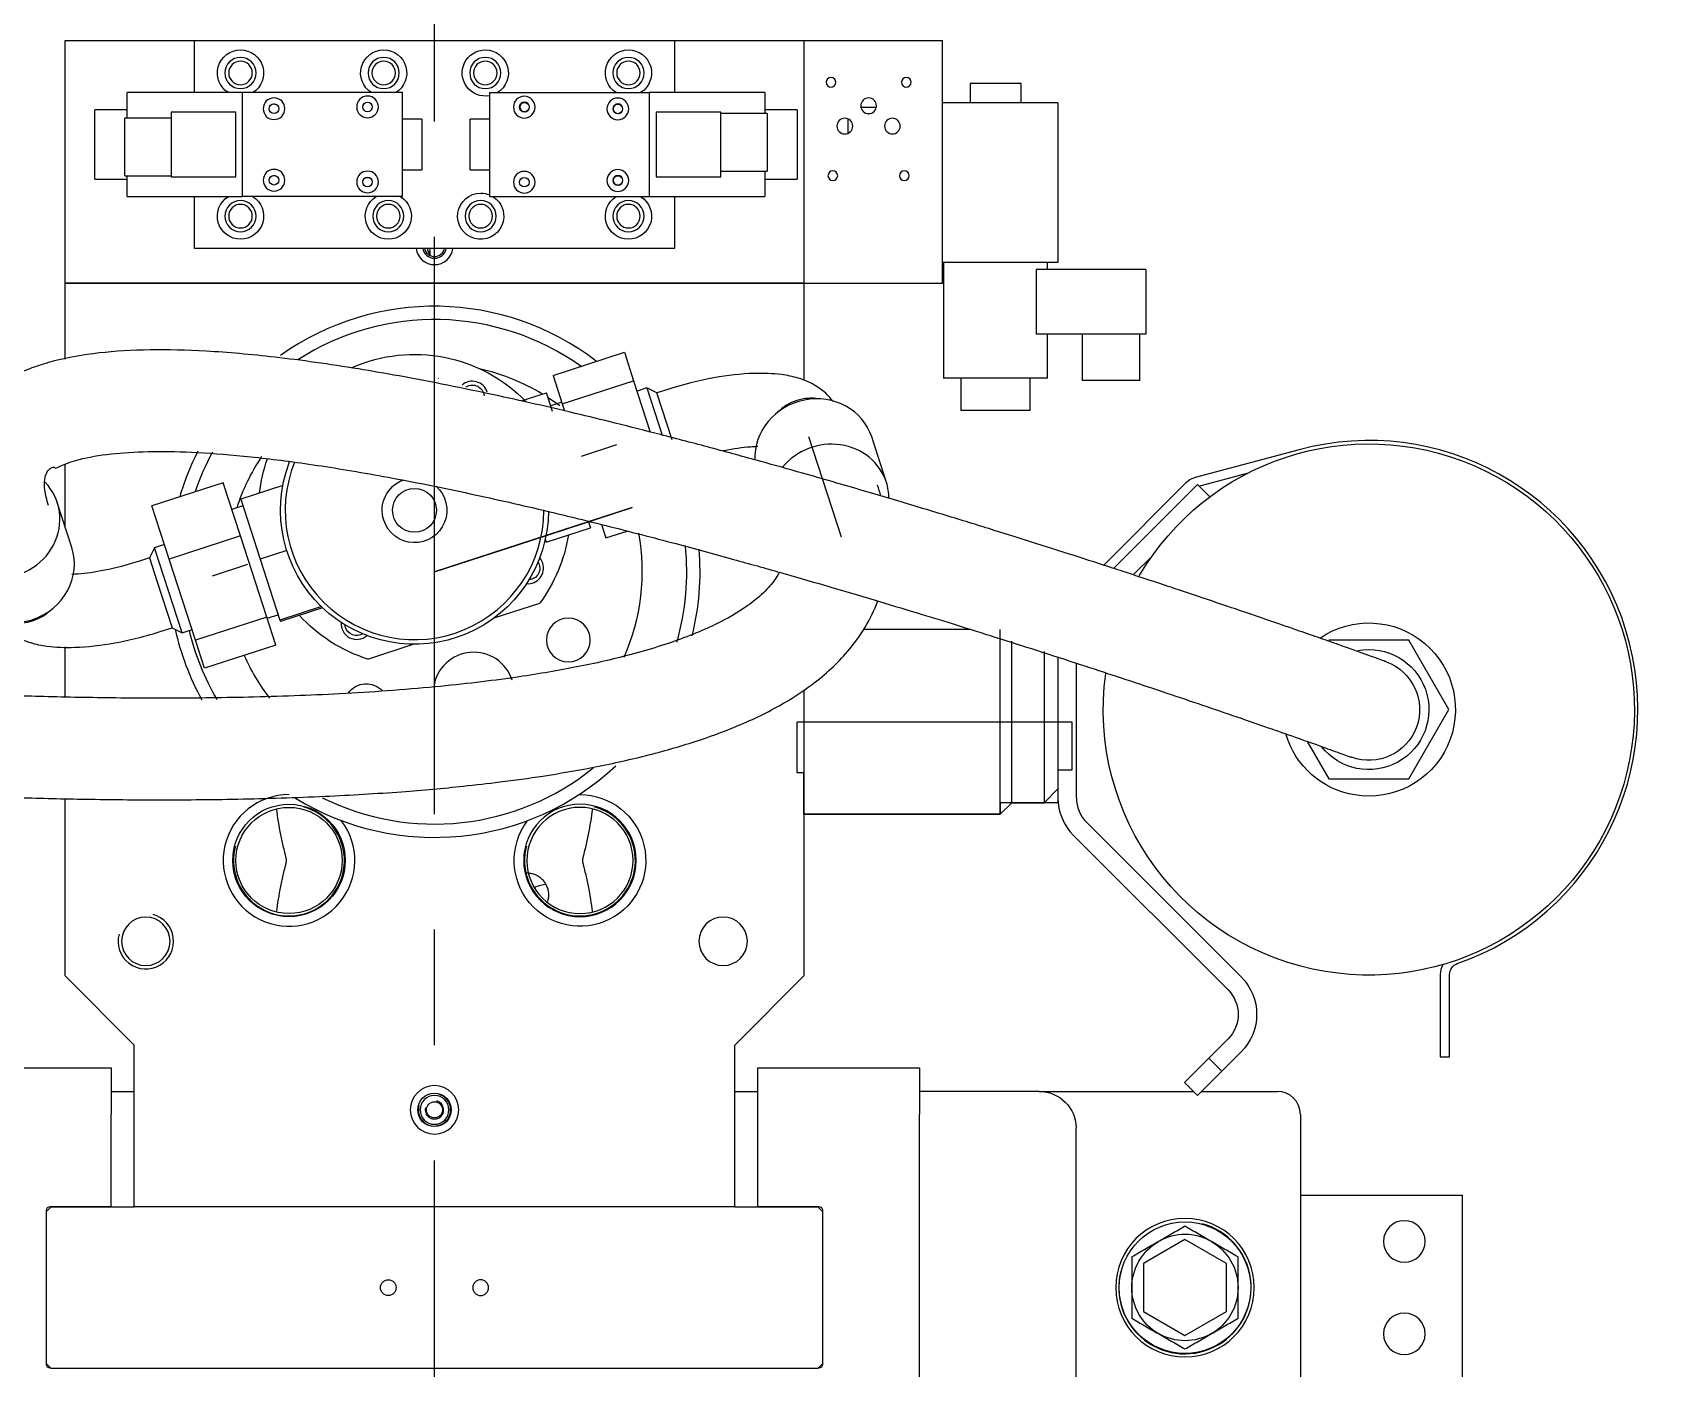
# Model space of a CAD drawing. Header units: millimetres. Extents: x 10462777 to 22643323, y 453826 to 1389191.
# Drawn here: x 11290934 to 11291639, y 586689 to 587268 of the extents above; entities that cross this region are included whole.
import ezdxf

# ---------------------------------------------------------------- set-up
doc = ezdxf.new("R2010")
doc.units = ezdxf.units.MM
doc.header["$LTSCALE"] = 200
doc.header["$MEASUREMENT"] = 0
doc.linetypes.add('CENTER', pattern=[2, 1.25, -0.25, 0.25, -0.25])
doc.layers.add('1', color=1, linetype='CENTER')
doc.layers.add('2', color=2, linetype='CONTINUOUS')

msp = doc.modelspace()

# ---------------------------------------------------------------- linework, layer by layer
at = {"layer": '1', "color": 23, "linetype": 'CENTER'}
msp.add_line((11291107.87228, 579329.36568, 0), (11291107.87228, 587294.33381, 0), dxfattribs=at)
at = {"layer": '2', "color": 252, "linetype": 'Continuous'}
for p, q in [((11290947.87001, 587264.33339, 0), (11291003.87081, 587264.33339, 0)), ((11290947.87001, 587159.3319, 0), (11290947.87001, 587264.33339, 0)), ((11291003.87081, 587264.33339, 0), (11291211.87376, 587264.33339, 0)), ((11291003.87081, 587241.83307, 0), (11291003.87081, 587264.33339, 0)), ((11291211.87376, 587264.33339, 0), (11291267.87456, 587264.33339, 0)), ((11291211.87376, 587264.33339, 0), (11291211.87376, 587241.83307, 0)), ((11291267.87456, 587264.33339, 0), (11291267.87456, 587159.3319, 0)), ((11291267.87456, 587264.33339, 0), (11291327.87541, 587264.33339, 0)), ((11291327.87541, 587159.3319, 0), (11291327.87541, 587264.33339, 0)), ((11291286.87483, 587230.47449, 0), (11291286.87483, 587224.19123, 0)), ((11291299.17927, 587235.33298, 0), (11291292.57064, 587235.33298, 0)), ((11291003.87081, 587174.33211, 0), (11291003.87081, 587196.83243, 0)), ((11291211.87376, 587196.83243, 0), (11291211.87376, 587174.33211, 0)), ((11291211.87376, 587174.33211, 0), (11291003.87081, 587174.33211, 0)), ((11291105.87226, 587174.33215, 0), (11291105.87226, 587171.48605, 0)), ((11290947.87001, 587126.39705, 0), (11290947.87001, 587159.3319, 0)), ((11290947.87001, 587159.3319, 0), (11291267.87456, 587159.3319, 0)), ((11291267.87456, 587159.3319, 0), (11290947.87001, 587159.3319, 0)), ((11291267.87456, 587159.3319, 0), (11291267.87456, 587117.27036, 0)), ((11291267.87456, 587159.3319, 0), (11291327.87541, 587159.3319, 0)), ((11291109.59358, 587118.02564, 0), (11291109.53439, 587118.20782, 0)), ((11291130.67971, 587112.18828, 0), (11291130.67931, 587112.18954, 0)), ((11290947.87001, 587053.96946, 0), (11290947.87001, 587080.89016, 0)), ((11291133.72623, 587014.34069, 0), (11291153.43236, 587020.7436, 0)), ((11290947.87001, 586980.10748, 0), (11290947.87001, 587001.82497, 0)), ((11291078.99936, 586996.55886, 0), (11291098.7055, 587002.96177, 0)), ((11291141.51272, 586987.42751, 0), (11291141.51219, 586987.42914, 0)), ((11291267.87456, 586983.29033, 0), (11291267.87456, 586859.32763, 0)), ((11290947.87001, 586859.32763, 0), (11290947.87001, 586936.08654, 0)), ((11290977.87044, 586829.32721, 0), (11290947.87001, 586859.32763, 0)), ((11291237.87413, 586829.32721, 0), (11291267.87456, 586859.32763, 0)), ((11290977.87044, 586759.32621, 0), (11290977.87044, 586829.32721, 0)), ((11291237.87413, 586759.32621, 0), (11291237.87413, 586829.32721, 0)), ((11290897.8693, 586819.47207, 0), (11290967.8703, 586819.47207, 0)), ((11290967.8703, 586819.47207, 0), (11290967.8703, 586799.47178, 0)), ((11291247.87427, 586819.47207, 0), (11291317.87527, 586819.47207, 0)), ((11291247.87427, 586799.47178, 0), (11291247.87427, 586819.47207, 0)), ((11291317.87527, 586819.47207, 0), (11291317.87527, 586799.47178, 0)), ((11290967.87655, 586809.34942, 0), (11290977.87669, 586809.34942, 0)), ((11291237.87413, 586809.34942, 0), (11291247.87427, 586809.34942, 0)), ((11291369.72238, 586809.34942, 0), (11291317.87625, 586809.34942, 0)), ((11291369.71788, 586809.34942, 0), (11291436.39976, 586809.34942, 0)), ((11291440.11825, 586809.34942, 0), (11291472.87747, 586809.34942, 0)), ((11290967.8703, 586759.48272, 0), (11290967.8703, 586799.47178, 0)), ((11291247.87427, 586759.48272, 0), (11291247.87427, 586799.47178, 0)), ((11291317.87527, 586642.63481, 0), (11291317.87527, 586799.47178, 0)), ((11291385.76168, 586655.34724, 0), (11291385.76168, 586793.3492, 0)), ((11291482.87761, 586799.34928, 0), (11291482.87761, 586639.34701, 0)), ((11290941.86993, 586759.32621, 0), (11290939.8699, 586757.32619, 0)), ((11290939.8699, 586757.32618, 0), (11290939.8699, 586757.88269, 0)), ((11290941.46992, 586759.48272, 0), (11290967.8703, 586759.48272, 0)), ((11290941.86993, 586759.32621, 0), (11290977.87169, 586759.32621, 0)), ((11291237.87413, 586759.32621, 0), (11290977.87044, 586759.32621, 0)), ((11291237.87288, 586759.32621, 0), (11291273.87464, 586759.32621, 0)), ((11291247.87427, 586759.48272, 0), (11291274.27465, 586759.48272, 0)), ((11291275.87467, 586757.32619, 0), (11291273.87464, 586759.32621, 0)), ((11291275.87467, 586757.88269, 0), (11291275.87467, 586757.32618, 0)), ((11291482.87745, 586764.34879, 0), (11291552.87861, 586764.34879, 0)), ((11291552.87861, 586764.34879, 0), (11291552.87861, 586684.34765, 0)), ((11290939.8699, 586691.37025, 0), (11290939.8699, 586757.32619, 0)), ((11291275.87467, 586757.32619, 0), (11291275.87467, 586691.37025, 0)), ((11290939.8699, 586691.05874, 0), (11290939.8699, 586691.37094, 0)), ((11290939.8699, 586691.37025, 0), (11290941.86993, 586689.37022, 0)), ((11290941.78178, 586689.45872, 0), (11290941.46992, 586689.45872, 0)), ((11291273.87464, 586689.37022, 0), (11290941.86993, 586689.37022, 0)), ((11291273.87464, 586689.37022, 0), (11291275.87467, 586691.37025, 0)), ((11291274.27465, 586689.45872, 0), (11291273.96279, 586689.45872, 0)), ((11291275.87467, 586691.37094, 0), (11291275.87467, 586691.05874, 0))]:
    msp.add_line(p, q, dxfattribs=at)
at = {"layer": '2', "color": 60, "linetype": 'Continuous'}
for p, q in [((11291339.87558, 587245.83312, 0), (11291339.87558, 587237.43301, 0)), ((11291350.87574, 587245.83312, 0), (11291339.87558, 587245.83312, 0)), ((11291361.87589, 587245.83312, 0), (11291350.87574, 587245.83312, 0)), ((11291361.87589, 587237.43301, 0), (11291361.87589, 587245.83312, 0)), ((11291024.7711, 587241.83307, 0), (11290974.77039, 587241.83307, 0)), ((11290974.77039, 587230.83194, 0), (11290974.77039, 587241.83307, 0)), ((11291024.7711, 587196.83243, 0), (11291024.7711, 587241.83307, 0)), ((11291093.97209, 587241.83307, 0), (11291024.7711, 587241.83307, 0)), ((11291093.97209, 587196.83243, 0), (11291093.97209, 587241.83307, 0)), ((11291131.67262, 587241.83307, 0), (11291131.67262, 587196.83243, 0)), ((11291131.67262, 587241.83307, 0), (11291200.87361, 587241.83307, 0)), ((11291250.87432, 587241.83307, 0), (11291200.87361, 587241.83307, 0)), ((11291200.87361, 587241.83307, 0), (11291200.87361, 587196.83243, 0)), ((11291250.87432, 587241.83307, 0), (11291250.87432, 587232.83356, 0)), ((11291377.87612, 587237.43301, 0), (11291327.87541, 587237.43301, 0)), ((11291377.87612, 587237.43301, 0), (11291377.87612, 587168.23202, 0)), ((11290974.77039, 587234.33296, 0), (11290960.77019, 587234.33296, 0)), ((11290960.77019, 587204.33254, 0), (11290960.77019, 587234.33296, 0)), ((11290993.77066, 587230.83291, 0), (11290973.77038, 587230.83291, 0)), ((11290973.77038, 587205.83256, 0), (11290973.77038, 587230.83291, 0)), ((11291021.77106, 587233.33295, 0), (11290993.77066, 587233.33295, 0)), ((11290993.77066, 587233.33295, 0), (11290993.77066, 587205.33255, 0)), ((11291021.77106, 587205.33255, 0), (11291021.77106, 587233.33295, 0)), ((11291102.37221, 587230.3329, 0), (11291093.97209, 587230.3329, 0)), ((11291102.37221, 587230.3329, 0), (11291102.37221, 587208.33259, 0)), ((11291131.67262, 587230.3329, 0), (11291123.2725, 587230.3329, 0)), ((11291123.2725, 587208.33259, 0), (11291123.2725, 587230.3329, 0)), ((11291203.87365, 587233.33295, 0), (11291203.87365, 587205.33255, 0)), ((11291231.87405, 587233.33295, 0), (11291203.87365, 587233.33295, 0)), ((11291231.87405, 587205.33255, 0), (11291231.87405, 587233.33295, 0)), ((11291251.87433, 587232.83294, 0), (11291231.87405, 587232.83294, 0)), ((11291264.87451, 587234.33296, 0), (11291250.87432, 587234.33296, 0)), ((11291251.87433, 587232.83294, 0), (11291251.87433, 587207.83258, 0)), ((11291264.87451, 587234.33296, 0), (11291264.87451, 587204.33254, 0)), ((11290960.77019, 587204.33254, 0), (11290974.77039, 587204.33254, 0)), ((11290973.77038, 587205.83256, 0), (11290993.77066, 587205.83256, 0)), ((11290974.77039, 587196.83243, 0), (11290974.77039, 587205.8337, 0)), ((11290993.77066, 587205.33255, 0), (11291021.77106, 587205.33255, 0)), ((11291093.97209, 587208.33259, 0), (11291102.37221, 587208.33259, 0)), ((11291123.2725, 587208.33259, 0), (11291131.67262, 587208.33259, 0)), ((11291203.87365, 587205.33255, 0), (11291231.87405, 587205.33255, 0)), ((11291231.87405, 587207.83258, 0), (11291251.87433, 587207.83258, 0)), ((11291250.87432, 587207.83165, 0), (11291250.87432, 587196.83243, 0)), ((11291250.87432, 587204.33254, 0), (11291264.87451, 587204.33254, 0)), ((11290974.77039, 587196.83243, 0), (11291024.7711, 587196.83243, 0)), ((11291093.97209, 587196.83243, 0), (11291024.7711, 587196.83243, 0)), ((11291131.67262, 587196.83243, 0), (11291200.87361, 587196.83243, 0)), ((11291200.87361, 587196.83243, 0), (11291250.87432, 587196.83243, 0)), ((11291350.87574, 587168.23202, 0), (11291327.87541, 587168.23202, 0)), ((11291328.37542, 587168.23202, 0), (11291328.37542, 587118.23131, 0)), ((11291377.87612, 587168.23202, 0), (11291350.87574, 587168.23202, 0)), ((11291373.37606, 587165.23198, 0), (11291373.37606, 587168.23202, 0)), ((11291368.4899, 587165.23198, 0), (11291368.4899, 587137.23158, 0)), ((11291415.87666, 587165.23198, 0), (11291368.4899, 587165.23198, 0)), ((11291415.87666, 587165.23198, 0), (11291415.87666, 587137.23158, 0)), ((11291415.87666, 587137.23158, 0), (11291368.4899, 587137.23158, 0)), ((11291373.37606, 587118.23131, 0), (11291373.37606, 587137.23158, 0)), ((11291388.37627, 587137.23158, 0), (11291388.37627, 587117.2313, 0)), ((11291413.37662, 587117.2313, 0), (11291413.37662, 587137.23158, 0)), ((11291159.21956, 587119.33162, 0), (11291190.12933, 587129.37482, 0)), ((11291190.12933, 587129.37482, 0), (11291194.12177, 587117.08735, 0)), ((11291159.21956, 587119.33162, 0), (11291163.212, 587107.04415, 0)), ((11291373.37606, 587118.23131, 0), (11291328.37542, 587118.23131, 0)), ((11291335.87552, 587118.23131, 0), (11291335.87552, 587104.23111, 0)), ((11291365.87595, 587104.23111, 0), (11291365.87595, 587118.23131, 0)), ((11291413.37662, 587117.2313, 0), (11291388.37627, 587117.2313, 0)), ((11291145.43918, 587108.32087, 0), (11291156.38428, 587111.87715, 0)), ((11291159.02682, 587103.74422, 0), (11291156.38428, 587111.87715, 0)), ((11291163.212, 587107.04415, 0), (11291194.12177, 587117.08735, 0)), ((11291194.12177, 587117.08735, 0), (11291201.34268, 587094.86368, 0)), ((11291199.85507, 587114.00458, 0), (11291195.57506, 587112.61392, 0)), ((11291204.20239, 587111.78952, 0), (11291199.85507, 587114.00458, 0)), ((11291199.85507, 587114.00458, 0), (11291206.5176, 587093.49944, 0)), ((11291208.86711, 587113.30518, 0), (11291204.20239, 587111.78952, 0)), ((11291210.80737, 587091.46147, 0), (11291204.20239, 587111.78952, 0)), ((11291162.9898, 587107.72863, 0), (11291158.23427, 587106.18346, 0)), ((11291163.212, 587107.04415, 0), (11291164.20066, 587104.00137, 0)), ((11291365.87595, 587104.23111, 0), (11291335.87552, 587104.23111, 0)), ((11291303.5846, 587073.06371, 0), (11291297.20142, 587092.70911, 0)), ((11291297.20216, 587092.70684, 0), (11291297.20142, 587092.70911, 0)), ((11291016.37848, 587072.88694, 0), (11290985.4687, 587062.84374, 0)), ((11291023.85405, 587049.87949, 0), (11291016.37848, 587072.88694, 0)), ((11291042.21584, 587071.66813, 0), (11291023.95928, 587065.73621, 0)), ((11291401.94711, 587035.8027, 0), (11291438.2639, 587072.11949, 0)), ((11291443.615, 587066.76838, 0), (11291438.2639, 587072.11949, 0)), ((11290950.8187, 587044.89511, 0), (11290944.51893, 587064.28381, 0)), ((11290992.94428, 587039.83629, 0), (11290985.4687, 587062.84374, 0)), ((11291024.89425, 587062.85866, 0), (11291020.13872, 587061.3135, 0)), ((11291023.95928, 587065.73621, 0), (11291032.36195, 587039.87546, 0)), ((11291174.46916, 587056.2176, 0), (11291175.39511, 587053.36781, 0)), ((11291180.17592, 587054.83457, 0), (11291182.07053, 587049.00355, 0)), ((11291023.85405, 587049.87949, 0), (11290992.94428, 587039.83629, 0)), ((11291035.2699, 587014.74512, 0), (11291023.85405, 587049.87949, 0)), ((11291155.85643, 587048.4558, 0), (11291156.2786, 587047.15648, 0)), ((11291156.2786, 587047.15648, 0), (11291175.39511, 587053.36781, 0)), ((11291182.07053, 587049.00355, 0), (11291191.27199, 587051.99329, 0)), ((11290984.4101, 587040.37467, 0), (11290979.74538, 587038.85901, 0)), ((11290986.62517, 587044.72199, 0), (11290984.4101, 587040.37467, 0)), ((11290984.4101, 587040.37467, 0), (11290987.6541, 587030.39067, 0)), ((11290990.90518, 587046.11265, 0), (11290986.62517, 587044.72199, 0)), ((11290998.5843, 587007.91558, 0), (11290986.62517, 587044.72199, 0)), ((11291004.36013, 587004.70193, 0), (11290992.94428, 587039.83629, 0)), ((11291043.87277, 587043.61555, 0), (11291032.36195, 587039.87546, 0)), ((11291032.36195, 587039.87546, 0), (11291040.95234, 587013.43693, 0)), ((11291410.47102, 587033.01275, 0), (11291418.77186, 587041.31358, 0)), ((11290987.6541, 587030.39067, 0), (11290994.23698, 587010.13065, 0)), ((11291058.89767, 587019.26772, 0), (11291040.95234, 587013.43693, 0)), ((11291059.39664, 587018.79107, 0), (11291041.14008, 587012.85915, 0)), ((11291035.2699, 587014.74512, 0), (11291004.36013, 587004.70193, 0)), ((11291039.21017, 587002.61821, 0), (11291035.2699, 587014.74512, 0)), ((11291035.44958, 587014.19154, 0), (11291040.2051, 587015.7367, 0)), ((11291040.95234, 587013.43693, 0), (11291041.14008, 587012.85915, 0)), ((11290989.57226, 587008.61499, 0), (11290994.23698, 587010.13065, 0)), ((11290994.23698, 587010.13065, 0), (11290998.5843, 587007.91558, 0)), ((11290998.5843, 587007.91558, 0), (11291002.86431, 587009.30624, 0)), ((11291008.3004, 586992.57502, 0), (11291004.36013, 587004.70193, 0)), ((11291340.18137, 587009.32977, 0), (11291293.61266, 587009.32977, 0)), ((11291352.87576, 586969.3292, 0), (11291352.87576, 587009.32977, 0)), ((11291529.82528, 587004.68395, 0), (11291495.18377, 587004.68395, 0)), ((11291547.14603, 586974.68352, 0), (11291529.82528, 587004.68395, 0)), ((11291039.21017, 587002.61821, 0), (11291008.3004, 586992.57502, 0)), ((11291357.87584, 586969.3292, 0), (11291357.87584, 587004.32969, 0)), ((11291371.87603, 586999.83672, 0), (11291371.87603, 586969.3292, 0)), ((11291377.87612, 586997.34937, 0), (11291377.87612, 586936.45373, 0)), ((11291385.87623, 586936.45373, 0), (11291385.87623, 586994.76453, 0)), ((11291352.87576, 586929.32863, 0), (11291352.87576, 586969.3292, 0)), ((11291357.87584, 586934.3287, 0), (11291357.87584, 586969.3292, 0)), ((11291371.87603, 586969.3292, 0), (11291371.87603, 586934.3287, 0)), ((11291529.82528, 586944.6831, 0), (11291547.14603, 586974.68352, 0)), ((11291485.8376, 586960.87114, 0), (11291495.18377, 586944.6831, 0)), ((11291495.18377, 586944.6831, 0), (11291529.82528, 586944.6831, 0)), ((11291352.87576, 586929.32863, 0), (11291357.87584, 586934.3287, 0)), ((11291357.87584, 586934.3287, 0), (11291371.87603, 586934.3287, 0)), ((11291371.87603, 586934.3287, 0), (11291377.87612, 586940.32878, 0)), ((11291267.87456, 586929.32863, 0), (11291352.87576, 586929.32863, 0)), ((11291384.61276, 586920.19004, 0), (11291451.52234, 586853.28047, 0)), ((11291390.26969, 586925.84698, 0), (11291457.17927, 586858.9374, 0)), ((11291451.52234, 586832.06696, 0), (11291443.21371, 586823.75834, 0)), ((11291432.60696, 586813.15159, 0), (11291443.21371, 586823.75834, 0)), ((11291443.21371, 586823.75834, 0), (11291448.87065, 586818.1014, 0)), ((11291457.17927, 586826.41003, 0), (11291448.87065, 586818.1014, 0)), ((11291448.87065, 586818.1014, 0), (11291438.2639, 586807.49465, 0)), ((11291438.2639, 586807.49465, 0), (11291432.60696, 586813.15159, 0)), ((11291432.8769, 586745.13312, 0), (11291414.87665, 586734.74067, 0)), ((11291450.87716, 586734.74067, 0), (11291432.8769, 586745.13312, 0)), ((11291414.87665, 586734.74067, 0), (11291414.87665, 586713.95576, 0)), ((11291450.87716, 586713.95576, 0), (11291450.87716, 586734.74067, 0)), ((11291414.87665, 586713.95576, 0), (11291432.8769, 586703.56331, 0)), ((11291432.8769, 586703.56331, 0), (11291450.87716, 586713.95576, 0))]:
    msp.add_line(p, q, dxfattribs=at)
at = {"layer": '2', "color": 51, "linetype": 'Continuous'}
for p, q in [((11291171.50101, 587084.44571, 0), (11291186.81323, 587089.42095, 0)), ((11291269.81395, 587092.86014, 0), (11291283.93141, 587049.41106, 0)), ((11291026.93836, 587037.47446, 0), (11291011.62614, 587032.49921, 0)), ((11291264.87451, 586947.32888, 0), (11291264.87451, 586969.3292, 0)), ((11291264.87451, 586969.3292, 0), (11291383.8762, 586969.3292, 0)), ((11291264.87451, 586947.32888, 0), (11291264.87451, 586969.3292, 0)), ((11291264.87451, 586969.3292, 0), (11291383.8762, 586969.3292, 0)), ((11291383.8762, 586969.3292, 0), (11291383.8762, 586948.4289, 0)), ((11291383.8762, 586969.3292, 0), (11291383.8762, 586948.4289, 0)), ((11291377.87612, 586948.4289, 0), (11291377.87612, 586934.3287, 0)), ((11291383.8762, 586948.4289, 0), (11291377.87612, 586948.4289, 0)), ((11291377.87612, 586948.4289, 0), (11291377.87612, 586934.3287, 0)), ((11291383.8762, 586948.4289, 0), (11291377.87612, 586948.4289, 0)), ((11291267.87456, 586947.32888, 0), (11291264.87451, 586947.32888, 0)), ((11291267.87456, 586947.32888, 0), (11291264.87451, 586947.32888, 0)), ((11291267.87456, 586929.32863, 0), (11291267.87456, 586947.32888, 0)), ((11291267.87456, 586929.32863, 0), (11291267.87456, 586947.32888, 0)), ((11291352.87576, 586934.3287, 0), (11291352.87576, 586929.32863, 0)), ((11291377.87612, 586934.3287, 0), (11291352.87576, 586934.3287, 0)), ((11291352.87576, 586934.3287, 0), (11291352.87576, 586929.32863, 0)), ((11291377.87612, 586934.3287, 0), (11291352.87576, 586934.3287, 0)), ((11291352.87576, 586929.32863, 0), (11291267.87456, 586929.32863, 0)), ((11291352.87576, 586929.32863, 0), (11291267.87456, 586929.32863, 0))]:
    msp.add_line(p, q, dxfattribs=at)
at = {"layer": '2', "color": 111, "linetype": 'Continuous'}
for p, q in [((11291482.35168, 587087.21548, 0), (11291437.35005, 587075.15733, 0)), ((11291438.94153, 587071.4426, 0), (11291460.35106, 587077.17927, 0)), ((11291433.3154, 587072.82793, 0), (11291397.67514, 587037.18766, 0)), ((11291543.46469, 586859.92844, 0), (11291543.46469, 586824.22981, 0)), ((11291547.46475, 586824.22981, 0), (11291547.46475, 586859.94101, 0)), ((11291543.46469, 586824.22981, 0), (11291547.46475, 586824.22981, 0))]:
    msp.add_line(p, q, dxfattribs=at)
at = {"layer": '2', "color": 172, "linetype": 'Continuous'}
for p, q in [((11291193.46859, 587062.14204, 0), (11291107.87228, 587034.33012, 0)), ((11291143.53741, 587045.91842, 0), (11291193.46859, 587062.14204, 0)), ((11291107.87228, 587034.33012, 0), (11291143.53741, 587045.91842, 0))]:
    msp.add_line(p, q, dxfattribs=at)
at = {"layer": '2', "color": 252, "linetype": 'Continuous', "extrusion": (0, 0, -1)}
for centre, radius in [((-11291023.87109, 587250.33319, 0), 6.7501), ((-11291023.87109, 587250.33319, 0), 5.10007), ((-11291085.87197, 587250.33319, 0), 6.7501), ((-11291085.87197, 587250.33319, 0), 5.10007), ((-11291129.8726, 587250.33319, 0), 6.7501), ((-11291129.8726, 587250.33319, 0), 5.10007), ((-11291191.87348, 587250.33319, 0), 6.7501), ((-11291191.87348, 587250.33319, 0), 5.10007), ((-11291279.57472, 587246.33313, 0), 2.10003), ((-11291312.17519, 587246.33313, 0), 2.10003), ((-11291146.87284, 587235.63298, 0), 2.10003), ((-11291295.87495, 587236.13299, 0), 3.40005), ((-11291187.37341, 587234.83297, 0), 2.10003), ((-11291285.57481, 587227.33286, 0), 3.40005), ((-11291306.1751, 587227.33286, 0), 3.40005), ((-11291187.37341, 587203.83253, 0), 2.10003), ((-11291280.37473, 587205.83256, 0), 2.10003), ((-11291311.37517, 587205.83256, 0), 2.10003), ((-11291023.87109, 587188.33231, 0), 6.7501), ((-11291087.872, 587188.33231, 0), 6.7501), ((-11291127.87257, 587188.33231, 0), 6.7501), ((-11291191.87348, 587188.33231, 0), 6.7501), ((-11291023.87109, 587188.33231, 0), 5.10007), ((-11291087.872, 587188.33231, 0), 5.10007), ((-11291127.87257, 587188.33231, 0), 5.10007), ((-11291191.87348, 587188.33231, 0), 5.10007), ((-11291165.83649, 587004.79588, 0), 9.50013), ((-11291170.87318, 586909.32834, 0), 24.3697), ((-11291170.87318, 586909.32834, 0), 23.00033), ((-11290982.87051, 586874.32785, 0), 10.50015), ((-11291232.87406, 586874.32785, 0), 10.50015), ((-11291107.87228, 586801.32681, 0), 10.50015), ((-11291107.87228, 586801.32681, 0), 6.25009), ((-11291432.8769, 586724.34822, 0), 30.00043), ((-11291527.87825, 586744.3485, 0), 9.00013), ((-11291127.87257, 586724.34822, 0), 3.40005), ((-11291527.87825, 586704.34793, 0), 9.00013)]:
    msp.add_circle(centre, radius, dxfattribs=at)
at = {"layer": '2', "color": 60, "linetype": 'Continuous', "extrusion": (0, 0, -1)}
for centre in [(-11291038.3713, 587234.88297, 0), (-11291078.87187, 587235.63298, 0), (-11291146.77284, 587235.53298, 0), (-11291187.27341, 587234.78297, 0), (-11291038.3713, 587203.88253, 0), (-11291078.87187, 587203.13252, 0), (-11291146.77284, 587203.03252, 0), (-11291187.27341, 587203.78253, 0)]:
    msp.add_circle(centre, 4.70007, dxfattribs=at)
at = {"layer": '2', "color": 60, "linetype": 'Continuous'}
for centre in [(11291078.87187, 587235.63298, 0), (11291146.77284, 587235.53298, 0), (11291038.3713, 587234.88297, 0), (11291187.27341, 587234.78297, 0), (11291038.3713, 587203.88253, 0), (11291078.87187, 587203.13252, 0), (11291146.77284, 587203.03252, 0), (11291187.27341, 587203.78253, 0)]:
    msp.add_circle(centre, 2.06702, dxfattribs=at)
at = {"layer": '2', "color": 252, "linetype": 'Continuous'}
for centre, radius in [((11291099.21969, 587060.96008, 0), 9.50013), ((11291044.87139, 586909.32834, 0), 24.3697), ((11291044.87139, 586909.32834, 0), 23.00033), ((11291107.87228, 586801.32681, 0), 7.25703), ((11291107.87228, 586801.32681, 0), 3.50005), ((11291432.8769, 586724.34822, 0), 28.5004), ((11291087.872, 586724.34822, 0), 3.40005)]:
    msp.add_circle(centre, radius, dxfattribs=at)
at = {"layer": '2', "color": 252, "linetype": 'Continuous', "extrusion": (0, 0, -1)}
for centre, radius, start, end in [((-11291023.87109, 587250.33319, 0), 10.00014, 301.79246286, 90), ((-11291023.87109, 587250.33319, 0), 10.00014, 90, 238.20753714), ((-11291085.87197, 587250.33319, 0), 10.00014, 301.79246286, 90), ((-11291085.87197, 587250.33319, 0), 10.00014, 90, 238.20753714), ((-11291129.8726, 587250.33319, 0), 10.00014, 259.62746732, 90), ((-11291129.8726, 587250.33319, 0), 10.00014, 90, 238.20753714), ((-11291191.87348, 587250.33319, 0), 10.00014, 301.79246286, 90), ((-11291191.87348, 587250.33319, 0), 10.00014, 90, 238.20753714), ((-11291038.3713, 587234.83297, 0), 2.10003, 81.21369222, 90), ((-11291038.3713, 587234.83297, 0), 2.10003, 90, 112.76443171), ((-11291038.3713, 587203.83253, 0), 2.10003, 81.21369222, 90), ((-11291038.3713, 587203.83253, 0), 2.10003, 90, 112.76443171), ((-11291078.87187, 587203.03252, 0), 2.10003, 20.54810242, 90), ((-11291078.87187, 587203.03252, 0), 2.10003, 90, 159.44616804), ((-11291023.87109, 587188.33231, 0), 10.00014, 121.78688524, 58.21313233), ((-11291087.872, 587188.33231, 0), 10.00014, 121.78688524, 58.21313233), ((-11291127.87257, 587188.33231, 0), 10.00014, 121.78688524, 90), ((-11291127.87257, 587188.33231, 0), 10.00014, 90, 112.33125925), ((-11291191.87348, 587188.33231, 0), 10.00014, 121.78688524, 58.21313233), ((-11291099.21969, 587060.96008, 0), 67.50096, 66.38891037, 135.64652077), ((-11291124.25958, 587110.10365, 0), 5.10007, 58.74752892, 175.2525984), ((-11291099.21969, 587060.96008, 0), 67.50096, 6.32047356, 19.24133399), ((-11291099.21969, 587060.96008, 0), 58.00082, 180.32062954, 20.8012491), ((-11291099.21969, 587060.96008, 0), 14.0002, 341.99999994, 69.49126923), ((-11291099.21969, 587060.96008, 0), 14.0002, 131.68687861, 341.99999994), ((-11291099.21969, 587060.96008, 0), 67.50096, 189.10997656, 216.56905526), ((-11291148.36325, 587035.92018, 0), 5.10007, 148.74184137, 265.25247182), ((-11291099.21969, 587060.96008, 0), 67.50096, 287.4309447, 317.6820213), ((-11291074.17979, 587011.81652, 0), 5.10007, 341.99999994, 355.25807481), ((-11291074.17979, 587011.81652, 0), 5.10007, 238.74188312, 341.99999994), ((-11291078.33805, 586976.36592, 0), 9.50013, 35.16183126, 137.86867755), ((-11291170.87318, 586909.32834, 0), 28.5004, 90, 36.51749336), ((-11290941.46992, 586757.88269, 0), 1.60002, 0, 90), ((-11291274.27465, 586757.88269, 0), 1.60002, 90, 180), ((-11291432.8769, 586724.34822, 0), 23.00033, 0, 60), ((-11291432.8769, 586724.34822, 0), 23.00033, 120, 180), ((-11291432.8769, 586724.34822, 0), 23.00033, 300, 0), ((-11291432.8769, 586724.34822, 0), 23.00033, 180, 240), ((-11291432.8769, 586724.34822, 0), 23.00033, 240, 300), ((-11290941.46992, 586691.05874, 0), 1.60002, 270, 0), ((-11291274.27465, 586691.05874, 0), 1.60002, 180, 270)]:
    msp.add_arc(centre, radius, start, end, dxfattribs=at)
at = {"layer": '2', "color": 252, "linetype": 'Continuous'}
for centre, radius, start, end in [((11291107.87228, 587175.33212, 0), 8.00011, 187.18317625, 270), ((11291107.87228, 587175.33212, 0), 5.20998, 191.07000858, 270), ((11291107.87228, 587175.33212, 0), 4.50006, 192.84187456, 270), ((11291107.87228, 587175.33212, 0), 4.50006, 270, 347.15812544), ((11291107.87228, 587175.33212, 0), 8.00011, 270, 352.81682375), ((11291107.87228, 587175.33212, 0), 5.20998, 270, 348.92999142), ((11291107.87228, 587034.33012, 0), 115.00163, 52.39125118, 125.44875086), ((11291107.87228, 587034.33012, 0), 109.25155, 54.48375227, 122.81062919), ((11291107.87228, 587034.33012, 0), 90.00128, 58.75312094, 77.15812008), ((11291124.25958, 587110.10365, 0), 6.7501, 18.00000006, 131.20309129), ((11291107.87228, 587034.33012, 0), 90.00128, 52.91999999, 56.83500148), ((11291107.87228, 587034.33012, 0), 115.00163, 152.98312222, 163.61436907), ((11291107.87228, 587034.33012, 0), 109.25155, 151.6781283, 161.52750099), ((11291107.87228, 587034.33012, 0), 90.00128, 146.26125144, 162.0956277), ((11291050.07612, 587085.99998, 0), 6.7501, 216.28126171, 221.20309651), ((11291099.21969, 587060.96008, 0), 56.0008, 158.11312214, 359.97187275), ((11291107.87228, 587034.33012, 0), 90.00128, 335.76750056, 10.74937193), ((11291148.36325, 587035.92018, 0), 6.7501, 18.00000006, 41.19753323), ((11291107.87228, 587034.33012, 0), 109.25155, 343.77749848, 5.97937169), ((11291107.87228, 587034.33012, 0), 115.00163, 346.02749779, 4.88249996), ((11291148.36325, 587035.92018, 0), 6.7501, 264.79130647, 18.00000006), ((11291074.17979, 587011.81652, 0), 6.7501, 174.79122335, 311.19745004), ((11291107.87228, 587034.33012, 0), 115.00163, 192.49875079, 208.79437303), ((11291107.87228, 587034.33012, 0), 109.25155, 193.45500372, 210.38625258), ((11291107.87228, 587034.33012, 0), 90.00128, 203.69812185, 217.42312532), ((11291124.86846, 586982.02127, 0), 17.50025, 18.00000006, 171.72562414), ((11291107.87228, 587034.33012, 0), 115.00163, 238.44937797, 313.11000367), ((11291107.87228, 587034.33012, 0), 109.25155, 243.54000062, 308.96999761), ((11291044.87139, 586909.32834, 0), 28.5004, 90, 37.41188053), ((11291044.87139, 586909.32834, 0), 24.00034, 164.99999994, 74.99999998), ((11291170.87318, 586909.32834, 0), 24.00034, 164.99999994, 74.99999998), ((11290982.87051, 586874.32785, 0), 12.00017, 164.99999994, 74.99999998), ((11291107.87228, 586801.32681, 0), 7.0001, 164.99999994, 74.99999998), ((11291472.87747, 586799.34928, 0), 10.00014, 0, 90), ((11291107.87228, 586801.32681, 0), 4.00006, 164.99999994, 74.99999998), ((11291432.8769, 586724.34822, 0), 28.67341, 164.99999994, 74.99999998), ((11291432.8769, 586724.34822, 0), 23.00033, 60, 120)]:
    msp.add_arc(centre, radius, start, end, dxfattribs=at)
at = {"layer": '2', "color": 60, "linetype": 'Continuous', "extrusion": (0, 0, -1)}
for centre, radius, start, end in [((-11291512.50453, 586974.68352, 0), 115.00163, 30.19941489, 279.38129098), ((-11291512.50453, 586974.68352, 0), 37.50053, 55.70317431, 279.38129098), ((-11291512.50453, 586974.68352, 0), 26.00037, 79.50938185, 321.86249677), ((-11291512.50453, 586974.68352, 0), 115.00163, 279.38129098, 7.82879075), ((-11291512.50453, 586974.68352, 0), 37.50053, 279.38129098, 343.05629099), ((-11291440.91558, 586842.67371, 0), 23.00033, 135.00000008, 224.99999992), ((-11291440.91558, 586842.67371, 0), 15.00021, 135.00000008, 224.99999992)]:
    msp.add_arc(centre, radius, start, end, dxfattribs=at)
at = {"layer": '2', "color": 111, "linetype": 'Continuous'}
for centre, radius, start, end in [((11291512.50453, 586974.68352, 0), 116.50165, 289.20121217, 105.00000002), ((11291439.67945, 587066.46387, 0), 9.00013, 105.00000002, 135.00000008), ((11291552.46482, 586859.92844, 0), 9.00013, 151.3656703, 180)]:
    msp.add_arc(centre, radius, start, end, dxfattribs=at)
at = {"layer": '2', "color": 27, "linetype": 'Continuous', "extrusion": (0, 0, -1)}
msp.add_arc((-11291512.50453, 586974.68352, 0), 22.00031, 110.10936691, 290.10935804, dxfattribs=at)
at = {"layer": '2', "color": 60, "linetype": 'Continuous'}
for radius in [23.00033, 15.00021]:
    msp.add_arc((11291400.87645, 586936.45373, 0), radius, 180, 224.99999992, dxfattribs=at)
at = {"layer": '2', "color": 111, "linetype": 'Continuous', "extrusion": (0, 0, -1)}
msp.add_arc((-11291552.46482, 586859.94101, 0), 5.00007, 0, 70.79878783, dxfattribs=at)
at = {"layer": '2', "color": 60, "linetype": 'Continuous'}
for centre, major_axis, ratio, start_param, end_param in [((11291272.4736, 587084.67456, 0), (24.72782, 8.03456), 0.938871272, 0, 2.890461802), ((11291270.34588, 587091.22303, 0), (18.4032, 5.97956), 0.938871272, 1.06146594, 2.080127723), ((11291278.85678, 587065.02916, 0), (24.72782, 8.03456), 0.938871272, 0, 2.173589599), ((11290919.79111, 587056.24925, 0), (-24.72782, -8.03456), 0.940508586, 0, 3.562271298), ((11291278.85678, 587065.02916, 0), (24.72782, 8.03456), 0.938871272, 5.995926045, 6.283185307), ((11290926.09088, 587036.86055, 0), (-24.72782, -8.03456), 0.940508586, 0, 3.141494679), ((11290928.1908, 587030.39765, 0), (-18.4032, -5.97956), 0.940508586, 1.101422981, 2.040169923)]:
    msp.add_ellipse(centre, major_axis=major_axis, ratio=ratio, start_param=start_param, end_param=end_param, dxfattribs=at)
at = {"layer": '2', "color": 252, "linetype": 'Continuous', "extrusion": (0, 0, -1)}
msp.add_ellipse((11291369.72238, 586793.3492, 0), major_axis=(-16.0393, 0), ratio=0.99756405, start_param=1.570796327, end_param=3.141592654, dxfattribs=at)
at = {"layer": '2', "color": 252, "linetype": 'Continuous'}
for points, knots in [([(11291104.63925, 587174.32926, 0), (11291104.64094, 587174.32379, 0), (11291104.64264, 587174.31832, 0), (11291104.74935, 587173.9762, 0), (11291104.87759, 587173.65, 0), (11291105.27617, 587172.69249, 0), (11291105.56877, 587172.07741, 0), (11291105.87226, 587171.48605, 0)], [0, 0, 0, 0, 0.005387733, 0.005387733, 0.336925155, 0.336925155, 1, 1, 1, 1]), ([(11291039.4871, 586886.96712, 0), (11291039.97974, 586890.69312, 0), (11291040.58839, 586894.40303, 0), (11291041.68853, 586899.93366, 0), (11291042.08683, 586901.77106, 0), (11291042.73035, 586904.52167, 0), (11291042.95302, 586905.43689, 0), (11291043.29308, 586906.81737, 0), (11291043.40806, 586907.27829, 0), (11291043.57359, 586907.98309, 0), (11291043.62781, 586908.21975, 0), (11291043.69927, 586908.58773, 0), (11291043.72139, 586908.71261, 0), (11291043.75703, 586908.97323, 0), (11291043.77015, 586909.10983, 0), (11291043.77743, 586909.38358, 0), (11291043.77114, 586909.52433, 0), (11291043.74441, 586909.79144, 0), (11291043.72473, 586909.92029, 0), (11291043.6575, 586910.30061, 0), (11291043.60369, 586910.54042, 0), (11291043.43908, 586911.2532, 0), (11291043.32327, 586911.71686, 0), (11291042.98076, 586913.10701, 0), (11291042.75603, 586914.0278, 0), (11291042.1069, 586916.79519, 0), (11291041.70519, 586918.64337, 0), (11291040.59571, 586924.20891, 0), (11291039.98281, 586927.9403, 0), (11291039.4871, 586931.68957, 0)], [0, 0, 0, 0, 0.25, 0.25, 0.375, 0.375, 0.4375, 0.4375, 0.46875, 0.46875, 0.484375, 0.484375, 0.4921875, 0.4921875, 0.5, 0.5, 0.5078125, 0.5078125, 0.515625, 0.515625, 0.53125, 0.53125, 0.5625, 0.5625, 0.625, 0.625, 0.75, 0.75, 1, 1, 1, 1]), ([(11291176.25747, 586931.68957, 0), (11291175.76483, 586927.96356, 0), (11291175.15618, 586924.25366, 0), (11291174.05604, 586918.72303, 0), (11291173.65773, 586916.88563, 0), (11291173.01422, 586914.13502, 0), (11291172.79155, 586913.2198, 0), (11291172.45149, 586911.83932, 0), (11291172.33651, 586911.3784, 0), (11291172.17098, 586910.6736, 0), (11291172.11676, 586910.43693, 0), (11291172.0453, 586910.06896, 0), (11291172.02318, 586909.94408, 0), (11291171.98754, 586909.68346, 0), (11291171.97442, 586909.54686, 0), (11291171.96714, 586909.2731, 0), (11291171.97343, 586909.13236, 0), (11291172.00016, 586908.86525, 0), (11291172.01984, 586908.7364, 0), (11291172.08706, 586908.35608, 0), (11291172.14088, 586908.11627, 0), (11291172.30548, 586907.40349, 0), (11291172.4213, 586906.93983, 0), (11291172.76381, 586905.54968, 0), (11291172.98854, 586904.62889, 0), (11291173.63767, 586901.8615, 0), (11291174.03938, 586900.01332, 0), (11291175.14886, 586894.44778, 0), (11291175.76175, 586890.71639, 0), (11291176.25747, 586886.96712, 0)], [0, 0, 0, 0, 0.25, 0.25, 0.375, 0.375, 0.4375, 0.4375, 0.46875, 0.46875, 0.484375, 0.484375, 0.4921875, 0.4921875, 0.5, 0.5, 0.5078125, 0.5078125, 0.515625, 0.515625, 0.53125, 0.53125, 0.5625, 0.5625, 0.625, 0.625, 0.75, 0.75, 1, 1, 1, 1]), ([(11291156.97042, 586891.59194, 0), (11291156.98497, 586891.64031, 0), (11291156.99914, 586891.68882, 0), (11291157.10484, 586892.06174, 0), (11291157.18005, 586892.39264, 0), (11291157.26653, 586892.89956, 0), (11291157.29095, 586893.07031, 0), (11291157.33064, 586893.41549, 0), (11291157.34595, 586893.59074, 0), (11291157.37706, 586894.11534, 0), (11291157.37834, 586894.46312, 0), (11291157.34328, 586895.1549, 0), (11291157.30694, 586895.4989, 0), (11291157.22415, 586896.0121, 0), (11291157.19181, 586896.18258, 0), (11291157.11893, 586896.51718, 0), (11291157.0783, 586896.682, 0), (11291156.9444, 586897.16947, 0), (11291156.83917, 586897.48511, 0), (11291156.65881, 586897.94567, 0), (11291156.59471, 586898.09751, 0), (11291156.4604, 586898.39423, 0), (11291156.39023, 586898.53911, 0), (11291156.02516, 586899.24735, 0), (11291155.68828, 586899.76299, 0), (11291155.12387, 586900.47361, 0), (11291154.92498, 586900.70052, 0), (11291154.5152, 586901.1266, 0), (11291154.30361, 586901.32677, 0), (11291153.6497, 586901.89204, 0), (11291153.18839, 586902.22222, 0), (11291152.58036, 586902.58112, 0), (11291152.45718, 586902.65018, 0), (11291152.2076, 586902.78287, 0), (11291152.0811, 586902.84653, 0), (11291151.69961, 586903.028, 0), (11291151.44173, 586903.13685, 0), (11291150.65741, 586903.42813, 0), (11291150.12036, 586903.57561, 0), (11291149.29248, 586903.72578, 0), (11291149.01274, 586903.76393, 0), (11291148.58742, 586903.80242, 0), (11291148.44517, 586903.81209, 0), (11291148.15973, 586903.82501, 0), (11291148.01629, 586903.82827, 0), (11291147.87285, 586903.82827, 0)], [0, 0, 0, 0, 0.007832821, 0.007832821, 0.060052146, 0.060052146, 0.086161809, 0.086161809, 0.112271471, 0.112271471, 0.164490797, 0.164490797, 0.216710122, 0.216710122, 0.242819784, 0.242819784, 0.268929447, 0.268929447, 0.321148772, 0.321148772, 0.347258435, 0.347258435, 0.373368097, 0.373368097, 0.477806748, 0.477806748, 0.530026073, 0.530026073, 0.582245398, 0.582245398, 0.686684049, 0.686684049, 0.712793711, 0.712793711, 0.738903374, 0.738903374, 0.791122699, 0.791122699, 0.89556135, 0.89556135, 0.947780675, 0.947780675, 0.973890337, 0.973890337, 1, 1, 1, 1]), ([(11291151.47303, 586897.86245, 0), (11291151.62286, 586897.9219, 0), (11291151.7732, 586897.97938, 0), (11291153.27249, 586898.53135, 0), (11291154.65859, 586898.88232, 0), (11291156.07047, 586899.12935, 0)], [0, 0, 0, 0, 0.100568347, 0.100568347, 1, 1, 1, 1]), ([(11291432.8769, 586750.90671, 0), (11291430.99562, 586749.82055, 0), (11291429.10061, 586748.72646, 0), (11291425.27095, 586746.51541, 0), (11291423.33602, 586745.39828, 0), (11291421.37674, 586744.26708, 0)], [0, 0, 0, 0, 0.5, 0.5, 1, 1, 1, 1]), ([(11291444.37706, 586744.26708, 0), (11291443.40399, 586744.82889, 0), (11291442.42668, 586745.39314, 0), (11291440.4683, 586746.52381, 0), (11291439.49958, 586747.0831, 0), (11291436.62041, 586748.74539, 0), (11291434.73675, 586749.83292, 0), (11291432.8769, 586750.90671, 0)], [0, 0, 0, 0, 0.25, 0.25, 0.5, 0.5, 1, 1, 1, 1]), ([(11291421.37674, 586744.26708, 0), (11291420.88875, 586743.98534, 0), (11291420.39832, 586743.70219, 0), (11291419.42202, 586743.13853, 0), (11291418.93556, 586742.85767, 0), (11291417.48104, 586742.0179, 0), (11291416.51785, 586741.46181, 0), (11291413.64539, 586739.80339, 0), (11291411.75315, 586738.7109, 0), (11291409.87657, 586737.62746, 0)], [0, 0, 0, 0, 0.125, 0.125, 0.25, 0.25, 0.5, 0.5, 1, 1, 1, 1]), ([(11291455.87723, 586737.62746, 0), (11291454.9413, 586738.16782, 0), (11291453.99527, 586738.71401, 0), (11291452.08735, 586739.81555, 0), (11291451.13087, 586740.36777, 0), (11291448.25263, 586742.02953, 0), (11291446.32187, 586743.14425, 0), (11291444.37706, 586744.26708, 0)], [0, 0, 0, 0, 0.25, 0.25, 0.5, 0.5, 1, 1, 1, 1]), ([(11291409.87657, 586737.62746, 0), (11291409.87657, 586735.45515, 0), (11291409.87657, 586733.26697, 0), (11291409.87657, 586728.84487, 0), (11291409.87657, 586726.61061, 0), (11291409.87657, 586724.34822, 0)], [0, 0, 0, 0, 0.5, 0.5, 1, 1, 1, 1]), ([(11291455.87723, 586724.34822, 0), (11291455.87723, 586724.9117, 0), (11291455.87723, 586725.478, 0), (11291455.87723, 586726.60533, 0), (11291455.87723, 586727.16705, 0), (11291455.87723, 586728.84658, 0), (11291455.87723, 586729.95877, 0), (11291455.87723, 586733.27561, 0), (11291455.87723, 586735.46058, 0), (11291455.87723, 586737.62746, 0)], [0, 0, 0, 0, 0.125, 0.125, 0.25, 0.25, 0.5, 0.5, 1, 1, 1, 1]), ([(11291409.87657, 586724.34822, 0), (11291409.87657, 586723.78474, 0), (11291409.87657, 586723.21843, 0), (11291409.87657, 586722.0911, 0), (11291409.87657, 586721.52939, 0), (11291409.87657, 586719.84986, 0), (11291409.87657, 586718.73766, 0), (11291409.87657, 586715.42082, 0), (11291409.87657, 586713.23586, 0), (11291409.87657, 586711.06897, 0)], [0, 0, 0, 0, 0.125, 0.125, 0.25, 0.25, 0.5, 0.5, 1, 1, 1, 1]), ([(11291455.87723, 586711.06897, 0), (11291455.87723, 586713.24128, 0), (11291455.87723, 586715.42946, 0), (11291455.87723, 586719.85156, 0), (11291455.87723, 586722.08583, 0), (11291455.87723, 586724.34822, 0)], [0, 0, 0, 0, 0.5, 0.5, 1, 1, 1, 1]), ([(11291409.87657, 586711.06897, 0), (11291411.73642, 586709.99519, 0), (11291413.62008, 586708.90766, 0), (11291416.49925, 586707.24537, 0), (11291417.46797, 586706.68608, 0), (11291419.42635, 586705.55541, 0), (11291420.40366, 586704.99116, 0), (11291421.37674, 586704.42935, 0)], [0, 0, 0, 0, 0.5, 0.5, 0.75, 0.75, 1, 1, 1, 1]), ([(11291444.37706, 586704.42935, 0), (11291444.86505, 586704.71109, 0), (11291445.35548, 586704.99424, 0), (11291446.33178, 586705.55791, 0), (11291446.81824, 586705.83876, 0), (11291448.27276, 586706.67853, 0), (11291449.23595, 586707.23463, 0), (11291452.10841, 586708.89305, 0), (11291454.00065, 586709.98553, 0), (11291455.87723, 586711.06897, 0)], [0, 0, 0, 0, 0.125, 0.125, 0.25, 0.25, 0.5, 0.5, 1, 1, 1, 1]), ([(11291421.37674, 586704.42935, 0), (11291423.32154, 586703.30652, 0), (11291425.2523, 586702.19179, 0), (11291428.13055, 586700.53004, 0), (11291429.08702, 586699.97781, 0), (11291430.99495, 586698.87627, 0), (11291431.94097, 586698.33009, 0), (11291432.8769, 586697.78973, 0)], [0, 0, 0, 0, 0.5, 0.5, 0.75, 0.75, 1, 1, 1, 1]), ([(11291432.8769, 586697.78973, 0), (11291434.75818, 586698.87588, 0), (11291436.6532, 586699.96997, 0), (11291440.48285, 586702.18102, 0), (11291442.41778, 586703.29816, 0), (11291444.37706, 586704.42935, 0)], [0, 0, 0, 0, 0.5, 0.5, 1, 1, 1, 1])]:
    msp.add_open_spline(points, degree=3, knots=knots, dxfattribs=at)
at = {"layer": '2', "color": 27, "linetype": 'Continuous'}
for points, knots in [([(11291520.06228, 586995.34494, 0), (11291520.05974, 586995.34587, 0), (11291520.05199, 586995.3487, 0), (11291520.0288, 586995.35719, 0), (11291519.9761, 586995.37645, 0), (11291519.83255, 586995.4289, 0), (11291519.41846, 586995.57998, 0), (11291518.21274, 586996.01874, 0), (11291515.58786, 586996.96951, 0), (11291511.24696, 586998.53092, 0), (11291505.80673, 587000.47523, 0), (11291499.01699, 587002.88517, 0), (11291490.80294, 587005.77781, 0), (11291480.9501, 587009.21987, 0), (11291469.3069, 587013.25054, 0), (11291455.68409, 587017.91457, 0), (11291441.72205, 587022.64149, 0), (11291425.83357, 587027.96021, 0), (11291408.03331, 587033.84024, 0), (11291388.29948, 587040.24995, 0), (11291369.50489, 587046.25582, 0), (11291350.76567, 587052.14735, 0), (11291330.78492, 587058.31708, 0), (11291308.83462, 587064.95431, 0), (11291282.2494, 587072.79394, 0), (11291254.80819, 587080.60855, 0), (11291227.92866, 587087.94504, 0), (11291206.73107, 587093.52882, 0), (11291186.97964, 587098.53366, 0), (11291167.94849, 587103.16851, 0), (11291149.59365, 587107.43954, 0), (11291130.22789, 587111.70919, 0), (11291104.98928, 587116.92119, 0), (11291073.0605, 587122.72705, 0), (11291038.93263, 587127.5246, 0), (11291009.19449, 587130.1223, 0), (11290984.07014, 587130.72201, 0), (11290961.82907, 587129.39572, 0), (11290945.92422, 587126.56002, 0), (11290934.70996, 587123.13992, 0), (11290927.27393, 587120.13004, 0), (11290919.44143, 587115.91361, 0), (11290911.40285, 587110.01575, 0), (11290903.16147, 587101.03557, 0), (11290897.93575, 587090.79113, 0), (11290895.42105, 587080.47692, 0), (11290894.75678, 587071.21052, 0), (11290895.74176, 587060.76724, 0), (11290897.58336, 587053.36095, 0), (11290898.86603, 587049.45553, 0)], [0, 0, 0, 0, 0.003557012, 0.007095451, 0.012616646, 0.022357794, 0.039381856, 0.068632077, 0.117377441, 0.157366695, 0.194268348, 0.234479025, 0.270975506, 0.304079709, 0.34361468, 0.378242312, 0.4085395, 0.435017803, 0.468847028, 0.496262288, 0.518422997, 0.538789255, 0.558701427, 0.5783101, 0.598020505, 0.623579035, 0.638123806, 0.652085408, 0.664328763, 0.675067465, 0.687258895, 0.698204716, 0.711206035, 0.735327482, 0.762071468, 0.786961472, 0.809972117, 0.833613764, 0.858330738, 0.869729408, 0.879969266, 0.889880989, 0.903246588, 0.920693502, 0.942456356, 0.955039739, 0.968798132, 0.983769195, 1, 1, 1, 1]), ([(11290940.71638, 587063.04242, 0), (11290939.92409, 587065.54496, 0), (11290938.93176, 587069.73341, 0), (11290938.92178, 587074.34059, 0), (11290939.78142, 587077.2367, 0), (11290941.03501, 587078.86971, 0), (11290942.22183, 587079.56139, 0), (11290943.54391, 587079.78685, 0), (11290943.3507, 587078.65414, 0), (11290946.38609, 587080.56578, 0), (11290954.63973, 587083.40604, 0), (11290966.54226, 587085.53349, 0), (11290983.13006, 587086.60348, 0), (11291002.31501, 587086.33833, 0), (11291024.88736, 587084.68398, 0), (11291051.35349, 587081.46358, 0), (11291081.46639, 587076.59797, 0), (11291114.30159, 587070.20708, 0), (11291148.44456, 587062.64386, 0), (11291181.54884, 587054.59745, 0), (11291211.40249, 587046.83956, 0), (11291236.5188, 587040.00059, 0), (11291259.50505, 587033.53204, 0), (11291280.69044, 587027.39435, 0), (11291300.87319, 587021.39847, 0), (11291318.37121, 587016.09334, 0), (11291335.03584, 587010.95563, 0), (11291351.8928, 587005.67685, 0), (11291370.00045, 586999.91441, 0), (11291387.46323, 586994.26574, 0), (11291404.15346, 586988.78949, 0), (11291419.94678, 586983.53985, 0), (11291435.59758, 586978.2706, 0), (11291450.77609, 586973.09568, 0), (11291464.71267, 586968.28531, 0), (11291477.15394, 586963.94149, 0), (11291487.80798, 586960.18064, 0), (11291495.29825, 586957.50807, 0), (11291500.30999, 586955.70569, 0), (11291503.26015, 586954.63736, 0), (11291504.5385, 586954.17147, 0), (11291504.88532, 586954.04463, 0), (11291504.94245, 586954.0237, 0), (11291504.94839, 586954.02152, 0), (11291504.94862, 586954.02144, 0), (11291504.94863, 586954.02143, 0)], [0, 0, 0, 0, 0.019391041, 0.036400924, 0.05123409, 0.064055243, 0.074997047, 0.084165498, 0.098130581, 0.113350366, 0.131221813, 0.155863406, 0.177096934, 0.197616285, 0.218739062, 0.240359797, 0.262443245, 0.284716369, 0.306288617, 0.327526935, 0.347130689, 0.364346497, 0.379186728, 0.39759875, 0.414539098, 0.431445049, 0.447061957, 0.465761893, 0.488062145, 0.514592727, 0.539368267, 0.567783792, 0.600352555, 0.637654938, 0.680343756, 0.725690407, 0.777025198, 0.835076451, 0.877456884, 0.923359257, 0.966876341, 0.987001584, 0.996052481, 0.999641409, 1, 1, 1, 1]), ([(11291257.27746, 587034.1613, 0), (11291257.0627, 587033.75453, 0), (11291255.86399, 587031.6189, 0), (11291252.75165, 587027.38394, 0), (11291245.72762, 587020.89189, 0), (11291233.88221, 587013.25701, 0), (11291215.70342, 587005.19451, 0), (11291193.33599, 586998.27586, 0), (11291169.03695, 586992.80308, 0), (11291141.61637, 586988.18299, 0), (11291114.01747, 586984.91583, 0), (11291087.86535, 586982.73994, 0), (11291060.92806, 586981.06115, 0), (11291027.83653, 586979.85879, 0), (11290990.64642, 586979.48301, 0), (11290957.18939, 586979.7985, 0), (11290927.27952, 586980.53663, 0), (11290897.83848, 586981.62192, 0), (11290869.8415, 586982.98105, 0), (11290843.90063, 586984.50541, 0), (11290821.91555, 586985.9802, 0), (11290803.50798, 586987.33974, 0), (11290787.22018, 586988.63329, 0), (11290773.80664, 586989.76744, 0), (11290762.0264, 586990.81232, 0), (11290751.64556, 586991.77079, 0), (11290741.55679, 586992.73962, 0), (11290732.03229, 586993.69003, 0), (11290724.28677, 586994.49226, 0), (11290718.1193, 586995.1503, 0), (11290713.35074, 586995.67235, 0), (11290709.10912, 586996.14853, 0), (11290706.86604, 586996.40846, 0), (11290706.13194, 586996.49477, 0), (11290706.00053, 586996.51022, 0), (11290705.98439, 586996.51206, 0), (11290705.98379, 586996.5121, 0), (11290705.98383, 586996.51209, 0)], [0, 0, 0, 0, 0.005086332, 0.026539543, 0.049956748, 0.078854052, 0.10990669, 0.139550898, 0.163158198, 0.185478369, 0.212500255, 0.227315684, 0.24144297, 0.267816187, 0.292732515, 0.31725822, 0.34208547, 0.367132716, 0.400454603, 0.434312818, 0.468151983, 0.501046086, 0.532443639, 0.568375094, 0.596779425, 0.629070382, 0.665703276, 0.707187348, 0.754089872, 0.792291493, 0.834015288, 0.879552632, 0.94603353, 0.977762778, 0.992230537, 0.998696893, 1, 1, 1, 1]), ([(11290700.56954, 586952.84589, 0), (11290700.57141, 586952.84566, 0), (11290700.57783, 586952.84489, 0), (11290700.59873, 586952.84237, 0), (11290700.6481, 586952.83647, 0), (11290700.7862, 586952.82002, 0), (11290701.19146, 586952.77208, 0), (11290702.38301, 586952.63263, 0), (11290704.98948, 586952.33314, 0), (11290709.30379, 586951.85088, 0), (11290714.7035, 586951.26251, 0), (11290721.42951, 586950.54983, 0), (11290729.54666, 586949.71718, 0), (11290739.25076, 586948.75479, 0), (11290750.67339, 586947.66557, 0), (11290763.98003, 586946.45763, 0), (11290777.54447, 586945.2881, 0), (11290791.56208, 586944.14266, 0), (11290805.8435, 586943.04193, 0), (11290820.20844, 586942.00481, 0), (11290833.76407, 586941.08931, 0), (11290849.01979, 586940.12693, 0), (11290868.17686, 586939.02423, 0), (11290894.04676, 586937.74884, 0), (11290923.33347, 586936.62855, 0), (11290954.83721, 586935.84222, 0), (11290987.05264, 586935.49739, 0), (11291022.83304, 586935.7669, 0), (11291059.27801, 586936.90632, 0), (11291092.28502, 586938.87709, 0), (11291117.28947, 586941.10762, 0), (11291137.52522, 586943.42256, 0), (11291156.3664, 586946.03708, 0), (11291177.75122, 586949.73142, 0), (11291200.02089, 586954.65023, 0), (11291220.52584, 586960.51728, 0), (11291239.90443, 586967.61511, 0), (11291256.74393, 586975.67018, 0), (11291270.11563, 586984.27757, 0), (11291279.69559, 586992.2142, 0), (11291287.62232, 587000.40379, 0), (11291294.70238, 587010.20525, 0), (11291298.35731, 587017.80163, 0), (11291299.81264, 587021.69441, 0)], [0, 0, 0, 0, 0.003880399, 0.007739877, 0.013761331, 0.024383053, 0.042939603, 0.074802711, 0.127840037, 0.171283897, 0.211311804, 0.254850482, 0.294283621, 0.329968793, 0.372459881, 0.409534569, 0.441832122, 0.46991878, 0.497353752, 0.520628284, 0.54028311, 0.557248862, 0.582214411, 0.610112933, 0.639655443, 0.662341019, 0.685381691, 0.708947682, 0.733266536, 0.755073189, 0.773649108, 0.785243786, 0.799625413, 0.817327, 0.838747611, 0.861443199, 0.882035124, 0.90817901, 0.930885478, 0.945825901, 0.960876615, 0.980453066, 1, 1, 1, 1])]:
    msp.add_open_spline(points, degree=3, knots=knots, dxfattribs=at)
at = {"layer": '2', "color": 60, "linetype": 'Continuous'}
for points, knots in [([(11291280.56145, 587107.9433, 0), (11291280.28043, 587108.33848, 0), (11291278.61765, 587110.52331, 0), (11291275.18336, 587113.69658, 0), (11291270.00015, 587116.60723, 0), (11291264.45499, 587118.62339, 0), (11291257.2037, 587120.05935, 0), (11291245.3165, 587120.58017, 0), (11291228.26386, 587118.66453, 0), (11291215.50984, 587115.44358, 0), (11291208.52976, 587113.19555, 0)], [0, 0, 0, 0, 0.022886553, 0.128959856, 0.20935802, 0.277454692, 0.391616524, 0.55690384, 0.765721172, 1, 1, 1, 1]), ([(11291232.50303, 587086.73358, 0), (11291232.77724, 587086.7906, 0), (11291237.11245, 587087.67497, 0), (11291242.57571, 587088.43282, 0), (11291246.86331, 587088.64281, 0), (11291247.87011, 587088.66559, 0)], [0, 0, 0, 0, 0.04808516, 0.762207999, 1, 1, 1, 1]), ([(11290980.08274, 587038.9686, 0), (11290974.72913, 587037.26227, 0), (11290965.49258, 587034.79987, 0), (11290955.85705, 587033.45386, 0), (11290951.68277, 587033.22822, 0), (11290950.79783, 587033.2003, 0)], [0, 0, 0, 0, 0.476071055, 0.88285719, 1, 1, 1, 1]), ([(11290918.09592, 587013.56719, 0), (11290918.32287, 587013.25682, 0), (11290919.92551, 587011.17959, 0), (11290923.2434, 587008.11094, 0), (11290928.36328, 587005.22877, 0), (11290933.84907, 587003.22703, 0), (11290941.03095, 587001.803, 0), (11290952.90553, 587001.28175, 0), (11290970.03233, 587003.21354, 0), (11290982.87221, 587006.45837, 0), (11290989.90961, 587008.72462, 0)], [0, 0, 0, 0, 0.018224422, 0.123824227, 0.203525792, 0.270913403, 0.385274008, 0.55183194, 0.762909237, 1, 1, 1, 1])]:
    msp.add_open_spline(points, degree=3, knots=knots, dxfattribs=at)
at = {"layer": '2', "color": 27, "linetype": 'Continuous'}
msp.add_open_spline([(11291301.15372, 587067.26826, 0), (11291300.74011, 587068.7837, 0), (11291300.2828, 587070.30222, 0), (11291299.78143, 587071.82424, 0)], degree=3, dxfattribs=at)

doc.saveas('drawing.dxf')
